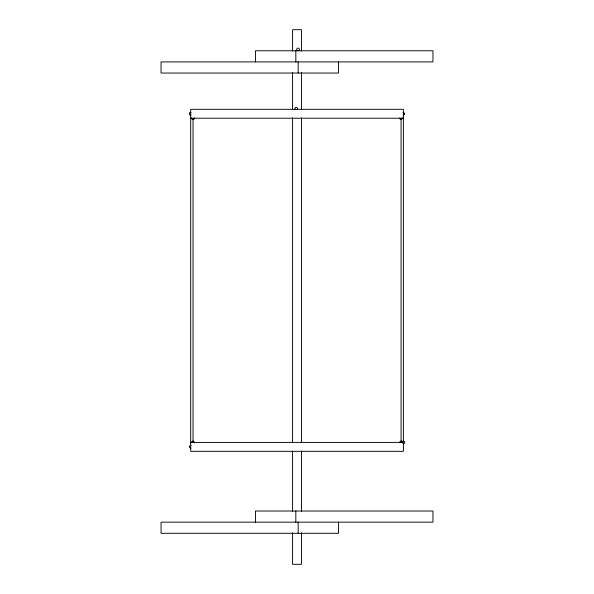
<?xml version="1.0" encoding="UTF-8"?>
<svg xmlns="http://www.w3.org/2000/svg" width="594" height="594" viewBox="0 0 594 594"><rect width="100%" height="100%" fill="white"/><g stroke="black" fill="none" stroke-linecap="round" stroke-linejoin="round"><path stroke-width="0.89" d="M189.375 113.788L189.56 113.135M191.736 117.909L191.684 118.243A1.292 1.262 -27.4 0 0 192.33 119.357L192.649 119.476A1.292 1.262 -27.4 0 0 194.156 118.837M404.573 113.966L404.477 114.263A1.24 1.218 27.4 0 1 403.489 114.946L403.17 114.932M194.149 118.852L194.335 118.199A1.292 1.262 -27.4 0 0 194.297 117.864M190.696 118.221L403.378 118.221M190.696 442.411L403.378 442.411L403.378 451.321L190.696 451.321L190.696 109.311L403.378 109.311L403.378 441.483M191.736 442.723L191.684 442.389A1.292 1.262 27.4 0 1 192.33 441.275L192.649 441.156A1.359 1.329 27.4 0 1 194.149 441.78L194.335 442.433A1.359 1.329 27.4 0 1 194.297 442.797M401.069 119.431L401.069 441.075M338.543 61.91L338.543 73.047L161.048 73.047L161.048 61.91L432.952 61.91L432.952 50.772L255.457 50.772L255.457 61.91M338.543 522.156L338.543 533.293L161.048 533.293L161.048 522.156L432.952 522.156L432.952 511.018L255.457 511.018L255.457 522.156M301.492 51.047L301.492 29.7L292.582 29.7L292.582 51.047M301.492 72.394L301.492 109.519M301.492 117.872L301.492 442.716M301.492 451.069L301.492 511.397M301.492 532.744L301.492 564.3L292.582 564.3L292.582 532.744M298.166 61.91L298.166 73.047M298.166 522.156L298.166 533.293M295.834 50.772L295.834 61.91M295.834 511.018L295.834 522.156M292.582 72.394L292.582 109.519M292.582 117.872L292.582 442.716M292.582 451.069L292.582 511.397M193.013 119.557L193.013 441.075M191.06 448.121A1.359 1.329 27.4 0 1 189.56 447.497L189.375 446.844A1.359 1.329 27.4 0 1 190.05 445.663M190.377 445.53A1.359 1.329 27.4 0 1 191.068 445.545M399.836 117.946A1.24 1.218 27.4 0 0 400.549 119.29L401.18 119.401A1.24 1.218 27.4 0 0 402.168 118.718L402.264 118.421A1.24 1.218 27.4 0 0 402.205 117.775M402.962 112.652A1.24 1.218 27.4 0 1 403.586 112.6L403.89 112.689A1.24 1.218 27.4 0 1 404.618 114.033M191.023 115.013A1.359 1.329 -27.4 0 1 190.332 115.021L190.021 114.902A1.359 1.329 -27.4 0 1 189.33 113.729M189.523 113.06A1.359 1.329 -27.4 0 1 191.023 112.429M399.784 442.76A1.337 1.329 -90 0 1 402.22 441.743M402.101 442.76A1.337 1.329 -90 0 1 403.267 441.082A1.337 1.329 -90 0 1 404.707 442.523A1.337 1.329 -90 0 1 403.036 443.703M295.307 109.586A1.337 1.337 0 0 1 295.307 107.7A1.337 1.337 0 0 1 297.2 107.7A1.337 1.337 0 0 1 297.2 109.586M297.342 50.594A1.337 1.337 0 0 0 299.346 49.436A1.337 1.337 0 0 0 297.342 48.277A1.337 1.337 0 0 0 297.342 50.594"/></g></svg>
